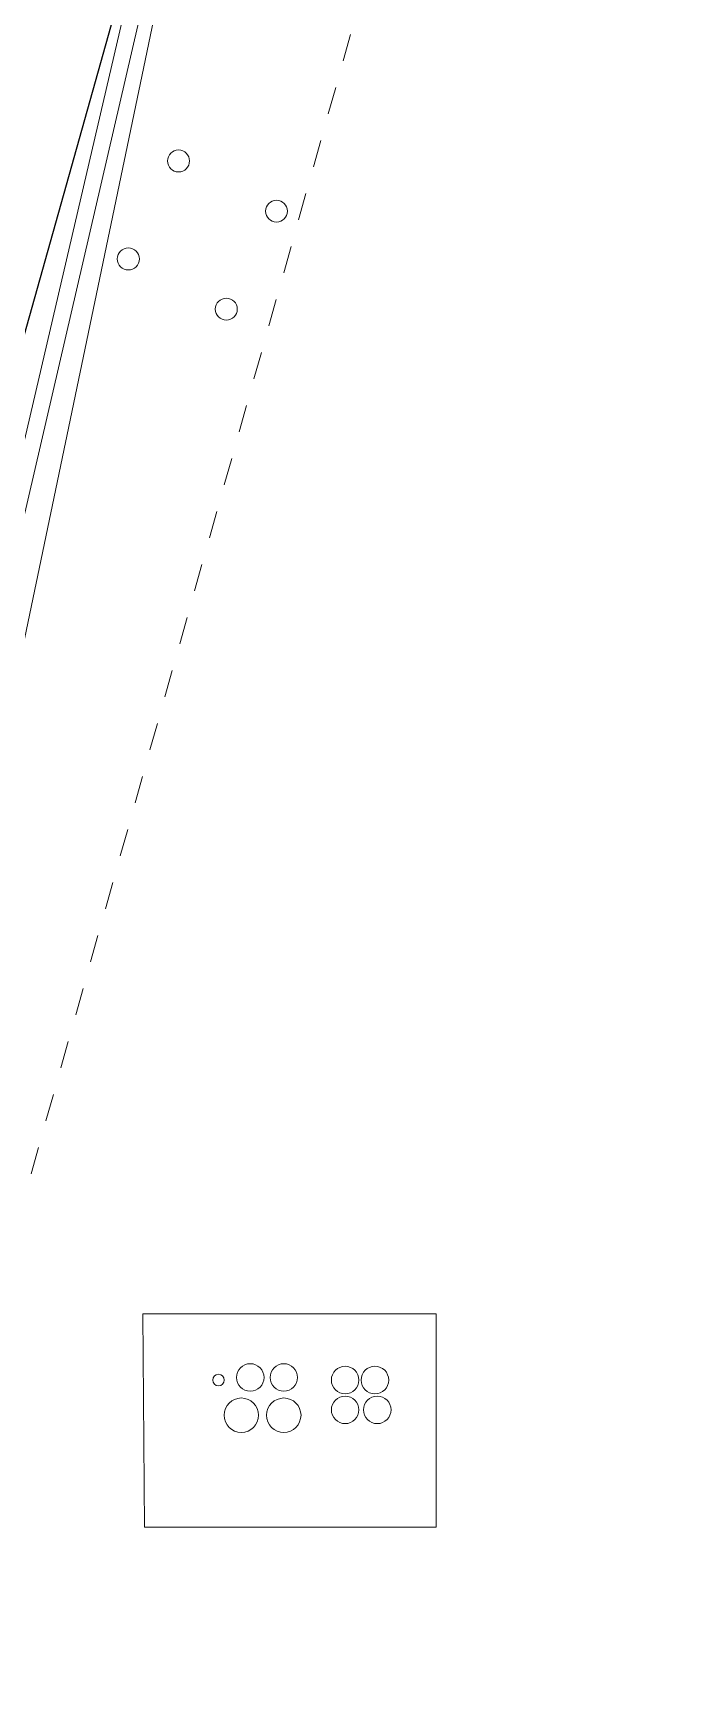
# Model space of a CAD drawing. Header units: metres. Extents: x 507649 to 508899, y 6966965 to 6967377.
# Drawn here: x 507944.13 to 507946.5, y 6967143.35 to 6967149.38 of the extents above; entities that cross this region are included whole.
import ezdxf

# ---------------------------------------------------------------- set-up
doc = ezdxf.new("R2010")
doc.units = ezdxf.units.M
doc.header["$PDMODE"] = 1
doc.linetypes.add('AEC_Double Dash', pattern=[0.039, 0.015, -0.004, 0.006, -0.004, 0.006, -0.004])
for name, color, linetype, lineweight in [('C-PROP-LINE', 252, 'AEC_Double Dash', 5), ('C_MD', 252, 'EXISTING_COMMUNICATIONS', 0), ('E_UG_ANNOT', 252, 'Continuous', 0), ('E_UG_LINES', 252, 'EXISTING_ELECTRICITY_UG', 0), ('HT_UG_LINES', 252, 'EXISTING_HIGH_VOLTAGE', 0), ('RW_FEAT', 252, 'Continuous', 0)]:
    doc.layers.add(name, color=color, linetype=linetype, lineweight=lineweight)
doc.layers.add('C_TEXT_2.5', color=7, linetype='Continuous')
doc.layers.add('mga2020bdy', color=252, linetype='Continuous')
doc.styles.get("Standard").update_dxf_attribs({"font": 'ARIALN.TTF'})
doc.linetypes.add('EXISTING_COMMUNICATIONS', pattern='A,2,-2,2,-2,2,-2,["COMS",Standard,S=2.5,R=0,X=0,Y=-1.25],-9.75,2,-2,2,-2', length=29.75)
doc.linetypes.add('EXISTING_ELECTRICITY_UG', pattern='A,2,-2,2,-2,2,-2,["E-UG",Standard,S=2.5,R=0,X=0,Y=-1.25],-9.15,2,-2,2,-2', length=29.15)
doc.linetypes.add('EXISTING_HIGH_VOLTAGE', pattern='A,2,-2,2,-2,2,-2,["HV",Standard,S=2.5,R=0,X=0,Y=-1.25],-5.9,2,-2,2,-2', length=25.9)

# ---------------------------------------------------------------- blocks, each defined once
blk = doc.blocks.new('CMC_1')
at = {"layer": 'RW_FEAT'}
for centre in [(-0.217, 0.673), (0.673, 0.217), (-0.673, -0.217), (0.217, -0.673)]:
    blk.add_circle(centre, 0.1, dxfattribs=at)
blk.add_point((0, 0), dxfattribs=at)
blk = doc.blocks.new('XE_SURVEY')
at = {"layer": 'C_MD', "flags": 128}
blk.add_lwpolyline([(507944.983, 6967151.7096), (507943.4847, 6967145.2808)], dxfattribs=at)
at = {"layer": 'E_UG_ANNOT', "flags": 128}
blk.add_lwpolyline([(507945.592, 6967144.7268), (507945.592, 6967143.9523), (507944.5325, 6967143.9523), (507944.5263, 6967144.7268)], close=True, dxfattribs=at)
at = {"layer": 'E_UG_ANNOT'}
for centre, radius in [((507944.9167, 6967144.496), 0.05), ((507945.0385, 6967144.496), 0.05), ((507945.2613, 6967144.4867), 0.05), ((507945.3697, 6967144.4867), 0.05), ((507944.8013, 6967144.4867), 0.021), ((507944.8841, 6967144.3589), 0.0625), ((507945.0385, 6967144.3589), 0.0625), ((507945.2613, 6967144.3783), 0.05), ((507945.3782, 6967144.3783), 0.05)]:
    blk.add_circle(centre, radius, dxfattribs=at)
at = {"layer": 'E_UG_LINES', "flags": 128}
blk.add_lwpolyline([(507948.9784, 6967166.0639), (507945.0946, 6967152.4134), (507945.0387, 6967151.6996), (507943.824, 6967145.8785)], dxfattribs=at)
at = {"layer": 'HT_UG_LINES', "flags": 128}
blk.add_lwpolyline([(507949.1809, 6967165.7404), (507946.312, 6967156.0157), (507945.7461, 6967154.0975), (507945.6046, 6967153.6179), (507944.8417, 6967150.8496), (507943.5995, 6967145.4917), (507943.0349, 6967143.0563), (507941.3456, 6967137.5771), (507941.0806, 6967136.7176), (507937.3218, 6967130.5298), (507932.2371, 6967127.1114), (507931.3813, 6967126.6171), (507926.9574, 6967125.7927), (507926.4656, 6967125.813), (507922.0374, 6967126.6139), (507921.564, 6967126.7434), (507919.0137, 6967128.8222), (507914.7567, 6967133.6032), (507913.4917, 6967138.7585), (507912.8959, 6967141.1865), (507912.7858, 6967141.8366), (507911.2009, 6967151.5486), (507911.1135, 6967152.0403), (507909.8044, 6967157.0325), (507909.388, 6967158.6203), (507908.6321, 6967159.963), (507907.1604, 6967162.5772), (507906.9151, 6967163.0129), (507906.789, 6967163.2369), (507906.4754, 6967163.7941), (507906.1607, 6967164.3531), (507905.934, 6967164.7557), (507905.6887, 6967165.1914), (507905.4784, 6967165.565), (507905.2725, 6967165.9308), (507905.05, 6967166.326), (507904.7421, 6967166.8728), (507904.2743, 6967167.7039), (507903.4812, 6967169.1127), (507902.2547, 6967171.2913), (507901.0283, 6967173.4698), (507899.5566, 6967176.084), (507896.4111, 6967181.0086), (507895.2434, 6967182.8209), (507894.4105, 6967184.1137), (507894.1676, 6967184.4906), (507893.619, 6967185.3421), (507891.9607, 6967187.9156), (507891.1812, 6967189.1255), (507890.1968, 6967190.6532), (507889.1002, 6967192.3552), (507888.8509, 6967192.742), (507888.6301, 6967193.0848), (507888.473, 6967193.3285), (507888.2145, 6967193.7565), (507887.9175, 6967194.2489), (507887.5759, 6967194.8151), (507887.1814, 6967195.4691), (507877.4884, 6967211.5372), (507877.139, 6967212.1165), (507876.9146, 6967212.4884), (507876.7074, 6967212.8318), (507876.5924, 6967213.0225)], dxfattribs=at)
at = {"layer": 'mga2020bdy'}
blk.add_polyline3d([(507890.6991, 6967200.5784, 5.3095), (507916.0451, 6967160.3304, 5.2208), (507918.9586, 6967158.3503, 5.1842), (507921.6109, 6967157.3619, 5.2196), (507925.1715, 6967156.7219, 5.1425), (507927.9919, 6967156.8294, 5.0971), (507929.8659, 6967159.0704, 5.1017), (507930.6037, 6967161.6034, 5.1104), (507934.4704, 6967159.1919, 4.8395), (507942.553, 6967156.1035, 4.7977), (507943.9279, 6967155.6575, 4.7285), (507945.2571, 6967152.3745, 4.7915), (507945.0707, 6967151.7613, 4.7587), (507943.5281, 6967146.2682, 4.7011), (507941.1505, 6967141.0839, 4.7356), (507939.9757, 6967135.209, 4.7062), (507936.9555, 6967129.1817, 4.8988), (507935.311, 6967122.2392, 4.6675), (507935.9201, 6967120.9196, 4.6501), (507939.9377, 6967112.3649, 2.59), (507942.8976, 6967107.616, 2.489), (507946.3383, 6967102.1153, 2.534)], dxfattribs=at)
at = {"layer": 'RW_FEAT', "xscale": 0.4, "yscale": 0.4, "zscale": 0.4}
blk.add_blockref('CMC_1', (507944.7427, 6967148.6472), dxfattribs=at)
blk = doc.blocks.new('25027_BNP_Skygate Play-Sheet - 000101 - SITE PLAN')
at = {"layer": 'C-PROP-LINE'}
blk.add_line((-2412855.85, 3915049.12), (-2419392.71, 3922222.64), dxfattribs=at)
blk = doc.blocks.new('XE_ARCH')
at = {"xscale": 0.001, "yscale": 0.001, "zscale": 0.001, "rotation": 121.996}
blk.add_blockref('25027_BNP_Skygate Play-Sheet - 000101 - SITE PLAN', (509988.1258, 6971273.7702), dxfattribs=at)

msp = doc.modelspace()

# ---------------------------------------------------------------- block references
at = {"layer": 'C_TEXT_2.5'}
msp.add_blockref('XE_SURVEY', (0, 0), dxfattribs=at)

# ---------------------------------------------------------------- next in the draw order: block references
msp.add_blockref('XE_ARCH', (0, 0), dxfattribs=at)

doc.saveas('drawing.dxf')
